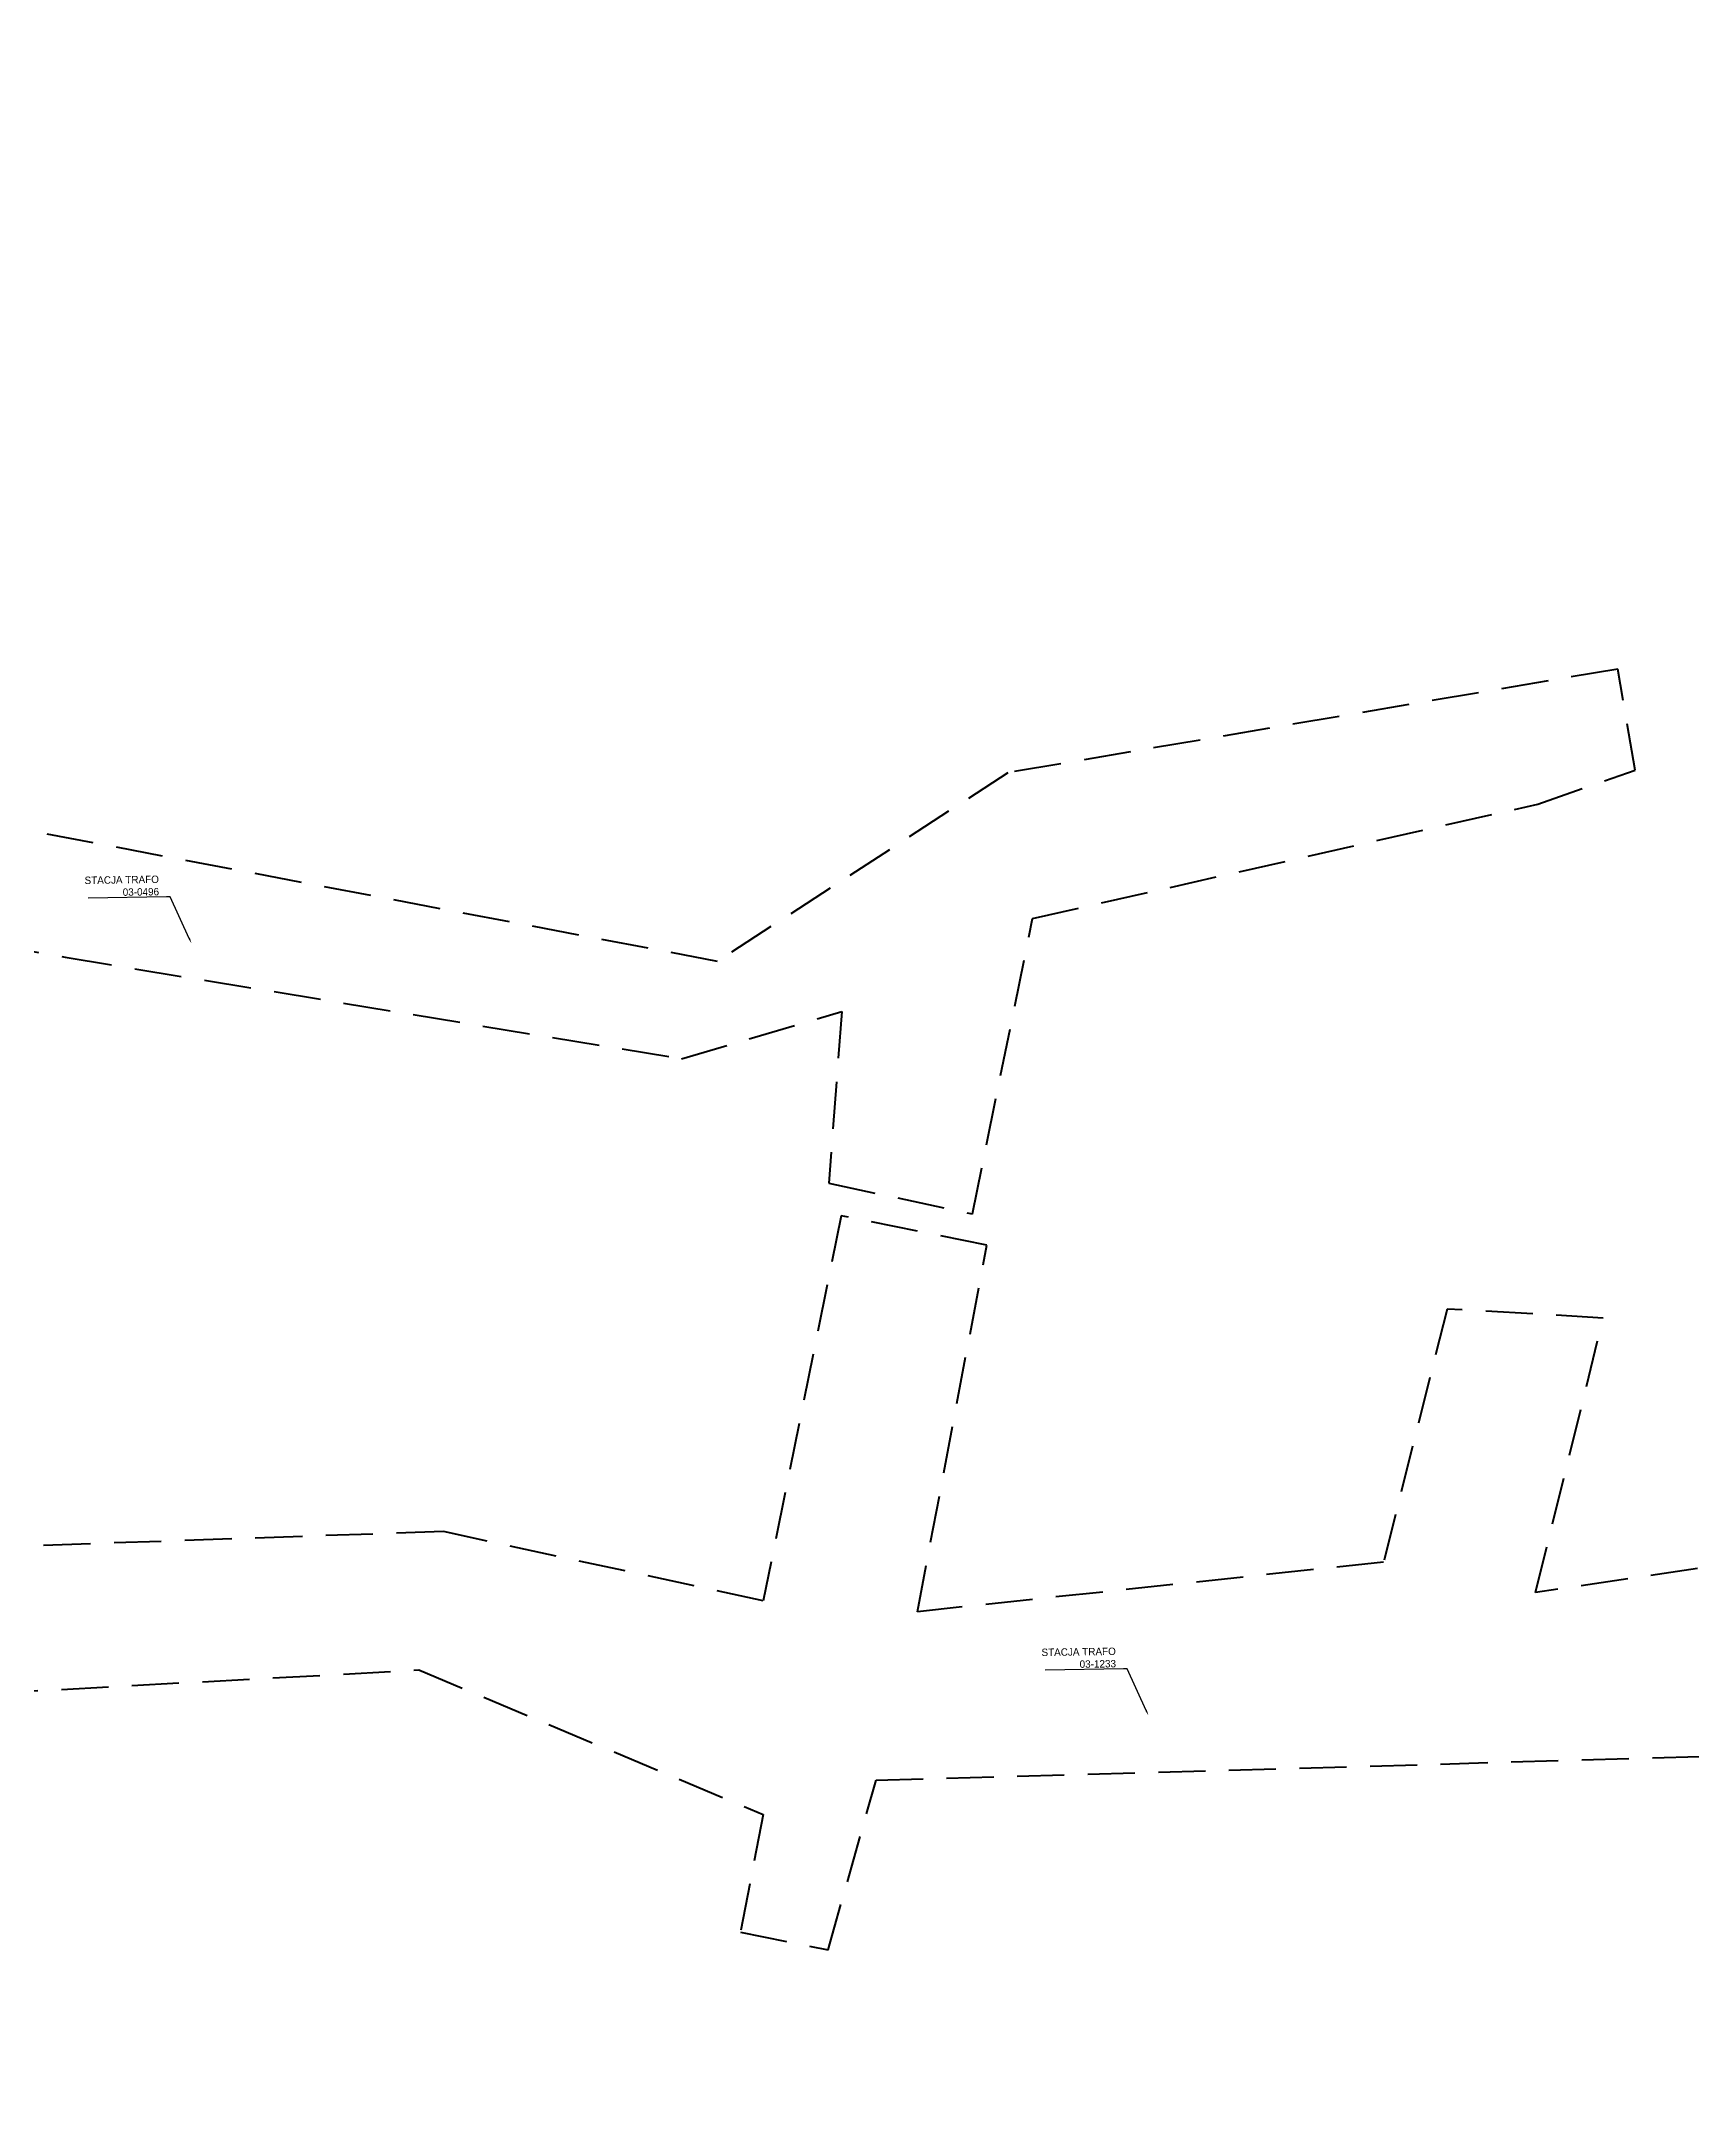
# Model space of a CAD drawing. Header units: metres. Extents: x 7523184 to 829536834, y 5784888 to 575610303.
# Drawn here: x 7526037 to 7526482, y 5787357 to 5787912 of the extents above; entities that cross this region are included whole.
import ezdxf
from ezdxf import colors
from ezdxf.entities.mleader import LeaderData, LeaderLine
from ezdxf.math import Vec2, Vec3

# ---------------------------------------------------------------- set-up
doc = ezdxf.new("R2010")
doc.units = ezdxf.units.M
doc.header["$MEASUREMENT"] = 0
doc.linetypes.add('DASHED', pattern=[19.05, 12.7, -6.35])
doc.layers.get('0').update_dxf_attribs({"lineweight": 18})
doc.layers.add('!trafo', color=6, linetype='DASHED', lineweight=50)
doc.layers.add('_mm trafo', color=3, linetype='Continuous', plot=False)
doc.styles.get("Standard").update_dxf_attribs({"font": ''})
doc.styles.get('Standard').set_extended_font_data('Lato Light')
picture_1 = doc.add_image_def('image1.png', size_in_pixel=(5547, 3763))

msp = doc.modelspace()

# ---------------------------------------------------------------- linework, layer by layer
at = {"layer": '!trafo'}
msp.add_lwpolyline([(7525573.4614, 5787783.72215), (7525566.02086, 5787748.05229), (7525693.91854, 5787724.84611), (7525684.86, 5787676.784), (7525730.622, 5787669.737), (7525742.185, 5787719.349), (7526043.066, 5787665.24843), (7526209.43187, 5787637.8724), (7526252.66779, 5787650.64749), (7526249.1197, 5787604.31574), (7526287.92629, 5787596.02212), (7526304.13806, 5787675.68235), (7526440.47434, 5787706.53602), (7526466.722, 5787715.716), (7526462.00351, 5787742.96625), (7526297.45062, 5787715.01336), (7526219.12978, 5787664.118), (7525893.13, 5787725.99)], close=True, dxfattribs=at)
for points in [[(7526596.63742, 5787516.96451), (7526439.85348, 5787493.94808), (7526458.11699, 5787567.93872), (7526415.95988, 5787570.37575), (7526398.83641, 5787502.11256), (7526273.08003, 5787488.73209), (7526291.8032, 5787587.62204), (7526252.51092, 5787595.53324), (7526231.4144, 5787491.63286), (7526145.18236, 5787510.35602), (7525887.01365, 5787501.39)], [(7525927.9564, 5787461.62529), (7526138.4997, 5787473.01742), (7526231.48465, 5787434.01102), (7526225.30107, 5787402.27466), (7526248.99345, 5787397.53619), (7526261.90307, 5787443.28071), (7526631.8339, 5787453.91633)]]:
    msp.add_lwpolyline(points, dxfattribs=at)

# ---------------------------------------------------------------- pictures from other files: only their frames are drawn
image = msp.add_image(picture_1, insert=(7523184.3053, 5784887.6493), size_in_units=(6912.7579, 4689.50928))
image.dxf.flags = 7

# ---------------------------------------------------------------- next in the draw order: leaders
at = {"layer": '_mm trafo', "color": 3}
ml = msp.add_multileader_mtext('Standard', dxfattribs=at)
ml.set_content('STACJA TRAFO\\P03-0496', color=3)
ml.set_leader_properties()
ml.build(insert=Vec2(0, 0))
ml.multileader.update_dxf_attribs({"has_text_frame": 1, "text_left_attachment_type": 5, "text_right_attachment_type": 5, "dogleg_length": 1, "arrow_head_size": 1.5})
ctx = ml.context
ctx.base_point, ctx.char_height, ctx.arrow_head_size, ctx.plane_origin, ctx.plane_x_axis, ctx.plane_y_axis = Vec3(7526047.02328, 5787681.18576), 2, 1.5, Vec3(7526080.43327, 5787638.16102), Vec3(0.999891497, 0.014730754), Vec3(-0.014730754, 0.999891497)
ctx.left_attachment, ctx.right_attachment, ctx.text_align_type, ctx.attachment_type = 5, 5, 2, 2
notes = []
notes.append((ctx, [(0, (1, 1, 0), (7526071.47363, 5787681.54598), (-0.999891497, -0.014730754), 1, [(0, [(7526077.19606, 5787668.96902)], 0, [])])]))
ctx.mtext.insert, ctx.mtext.text_direction, ctx.mtext.rotation, ctx.mtext.alignment, ctx.mtext.flow_direction = Vec3(7526068.38884, 5787687.27972), Vec3(0.999891497, 0.014730754), 0.014731286, 3, 5
ctx.mtext.has_bg_fill, ctx.mtext.bg_color, ctx.mtext.bg_scale_factor, ctx.mtext.bg_transparency, ctx.mtext.use_window_bg_color = 1, -1073741824, 1, 0, 1
ml = msp.add_multileader_mtext('Standard', dxfattribs=at)
ml.set_content('STACJA TRAFO\\P03-1233', color=3)
ml.set_leader_properties()
ml.build(insert=Vec2(0, 0))
ml.multileader.update_dxf_attribs({"has_text_frame": 1, "text_left_attachment_type": 5, "text_right_attachment_type": 5, "dogleg_length": 1, "arrow_head_size": 1.5})
ctx = ml.context
ctx.base_point, ctx.char_height, ctx.arrow_head_size, ctx.plane_origin, ctx.plane_x_axis, ctx.plane_y_axis = Vec3(7526305.21455, 5787472.97747), 2, 1.5, Vec3(7526338.62454, 5787429.95272), Vec3(0.999891497, 0.014730754), Vec3(-0.014730754, 0.999891497)
ctx.left_attachment, ctx.right_attachment, ctx.text_align_type, ctx.attachment_type = 5, 5, 2, 2
notes.append((ctx, [(0, (1, 1, 0), (7526329.6649, 5787473.33768), (-0.999891497, -0.014730754), 1, [(0, [(7526335.38734, 5787460.76073)], 0, [])])]))
ctx.mtext.insert, ctx.mtext.text_direction, ctx.mtext.rotation, ctx.mtext.alignment, ctx.mtext.flow_direction = Vec3(7526326.58011, 5787479.07142), Vec3(0.999891497, 0.014730754), 0.014731286, 3, 5
ctx.mtext.has_bg_fill, ctx.mtext.bg_color, ctx.mtext.bg_scale_factor, ctx.mtext.bg_transparency, ctx.mtext.use_window_bg_color = 1, -1073741824, 1, 0, 1
for ctx, leaders in notes:
    for number, flags, end, landing, length, lines in leaders:
        leader = LeaderData()
        leader.index, (leader.has_last_leader_line, leader.has_dogleg_vector, leader.attachment_direction) = number, flags
        leader.last_leader_point, leader.dogleg_vector, leader.dogleg_length = Vec3(end), Vec3(landing), length
        for number, points, colour, breaks in lines:
            line = LeaderLine()
            line.index, line.vertices, line.color, line.breaks = number, Vec3.list(points), colors.encode_raw_color(colour), breaks
            leader.lines.append(line)
        ctx.leaders.append(leader)

doc.saveas('drawing.dxf')
